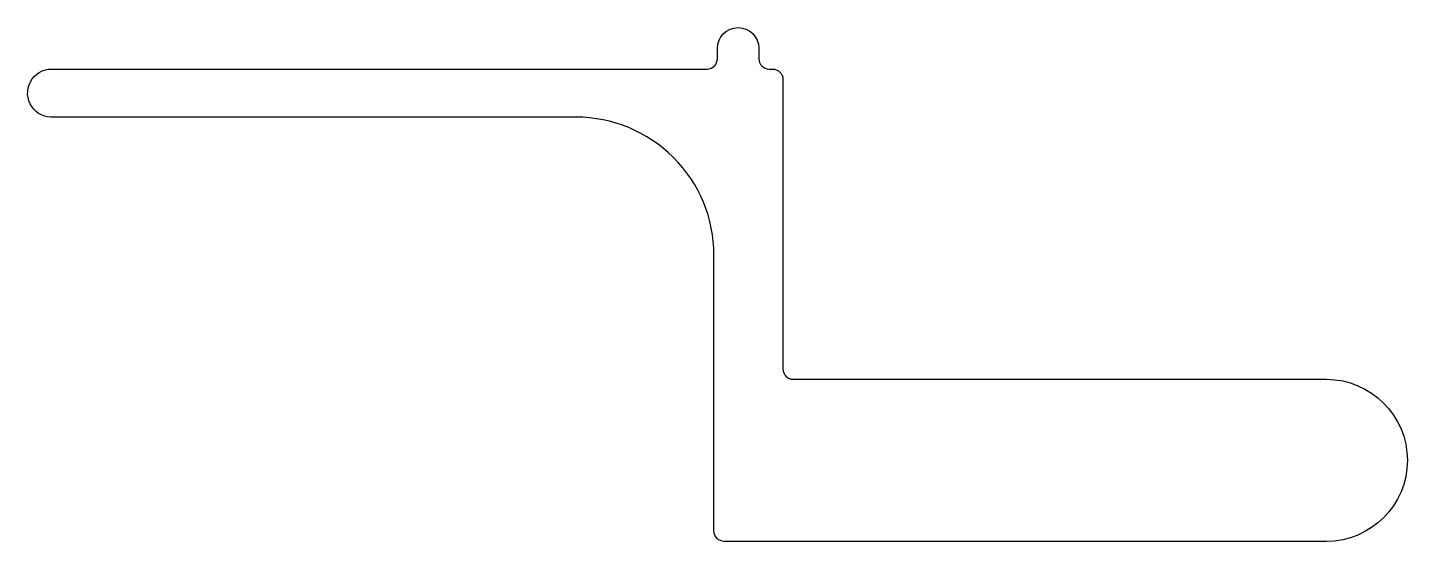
# Model space of a CAD drawing. Extents: x 136.2 to 176.2, y 216.8 to 231.7.
import ezdxf

# ---------------------------------------------------------------- set-up
doc = ezdxf.new("R2010")
doc.units = 0
doc.header["$LTSCALE"] = 15
doc.layers.get('0').update_dxf_attribs({"linetype": 'CONTINUOUS'})

msp = doc.modelspace()

# ---------------------------------------------------------------- linework, layer by layer
at = {"color": 0, "linetype": 'BYBLOCK'}
msp.add_lwpolyline([(158.11, 230.24), (158.11, 221.842, 0.414214), (158.41, 221.542), (173.864, 221.542, -1), (173.864, 216.842), (156.411, 216.842, -0.414214), (156.111, 217.142), (156.111, 225.144, 0.414214), (152.111, 229.144), (136.98, 229.144, -1.050625), (136.911, 230.54), (155.911, 230.54, 0.414214), (156.211, 230.84), (156.211, 231.141, -1), (157.411, 231.141), (157.411, 230.84, 0.414214), (157.711, 230.54), (157.81, 230.54, -0.414214)], format="xyb", close=True, dxfattribs=at)

doc.saveas('drawing.dxf')
